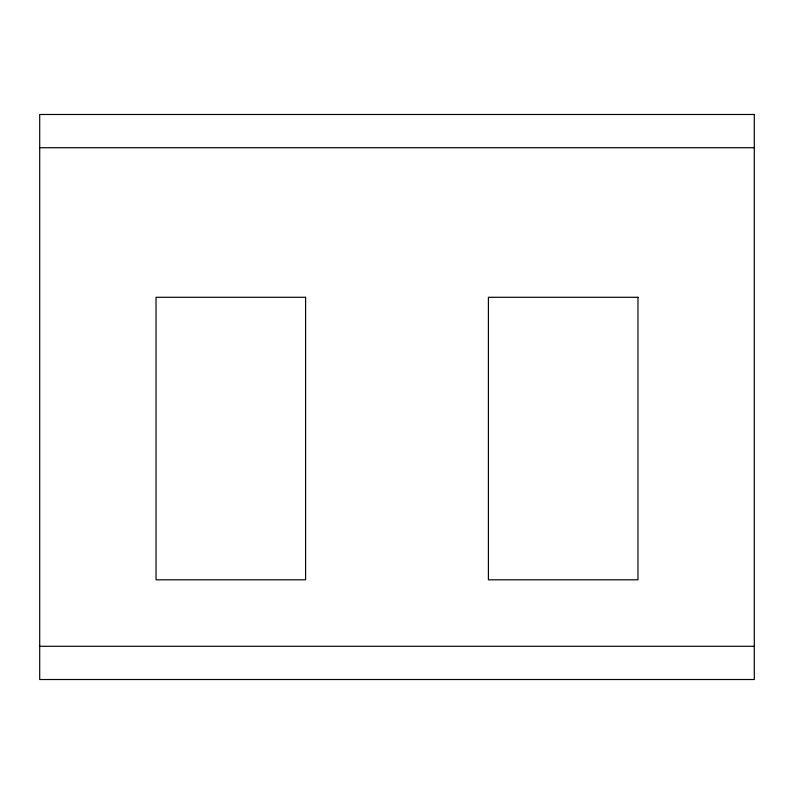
<?xml version="1.0" encoding="UTF-8"?>
<svg xmlns="http://www.w3.org/2000/svg" width="794" height="794" viewBox="0 0 794 794"><rect width="100%" height="100%" fill="white"/><g stroke="black" fill="none" stroke-linecap="round" stroke-linejoin="round"><path stroke-width="1.19" d="M39.7 147.724L754.3 147.724M39.7 646.276L754.3 646.276M754.3 114.485L39.7 114.485L39.7 679.515L754.3 679.515L754.3 114.485M305.601 297.284L156.031 297.284L156.031 579.809L305.601 579.809L305.601 297.284M637.969 297.284L488.399 297.284L488.399 579.809L637.969 579.809L637.969 297.284"/></g></svg>
